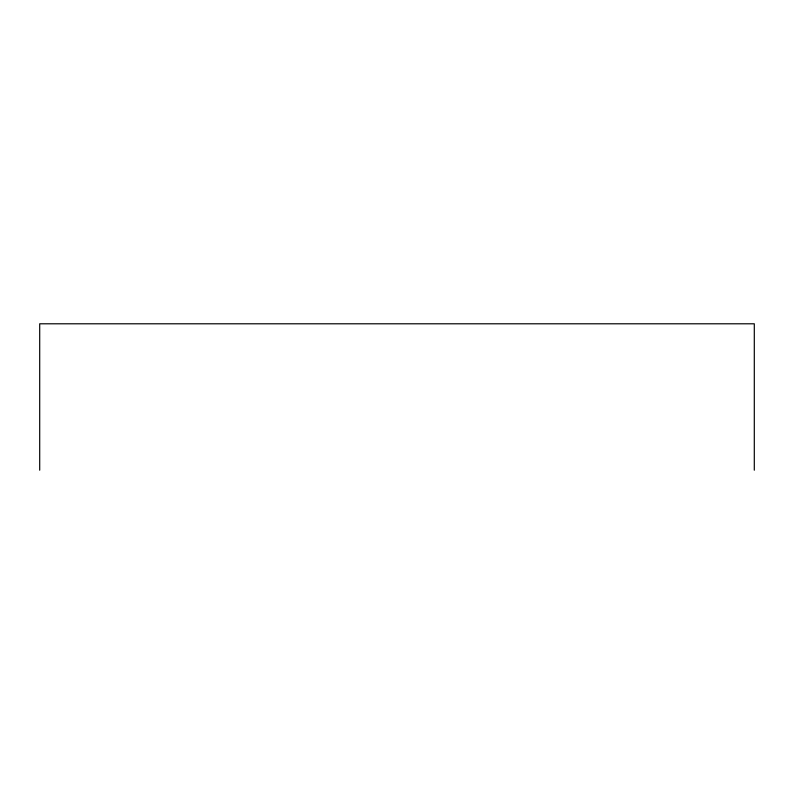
<?xml version="1.0" encoding="UTF-8"?>
<svg xmlns="http://www.w3.org/2000/svg" width="794" height="794" viewBox="0 0 794 794"><rect width="100%" height="100%" fill="white"/><g stroke="black" fill="none" stroke-linecap="round" stroke-linejoin="round"><path stroke-width="1.19" d="M754.3 470.207L754.3 323.793L39.7 323.793L39.7 470.207"/></g></svg>
